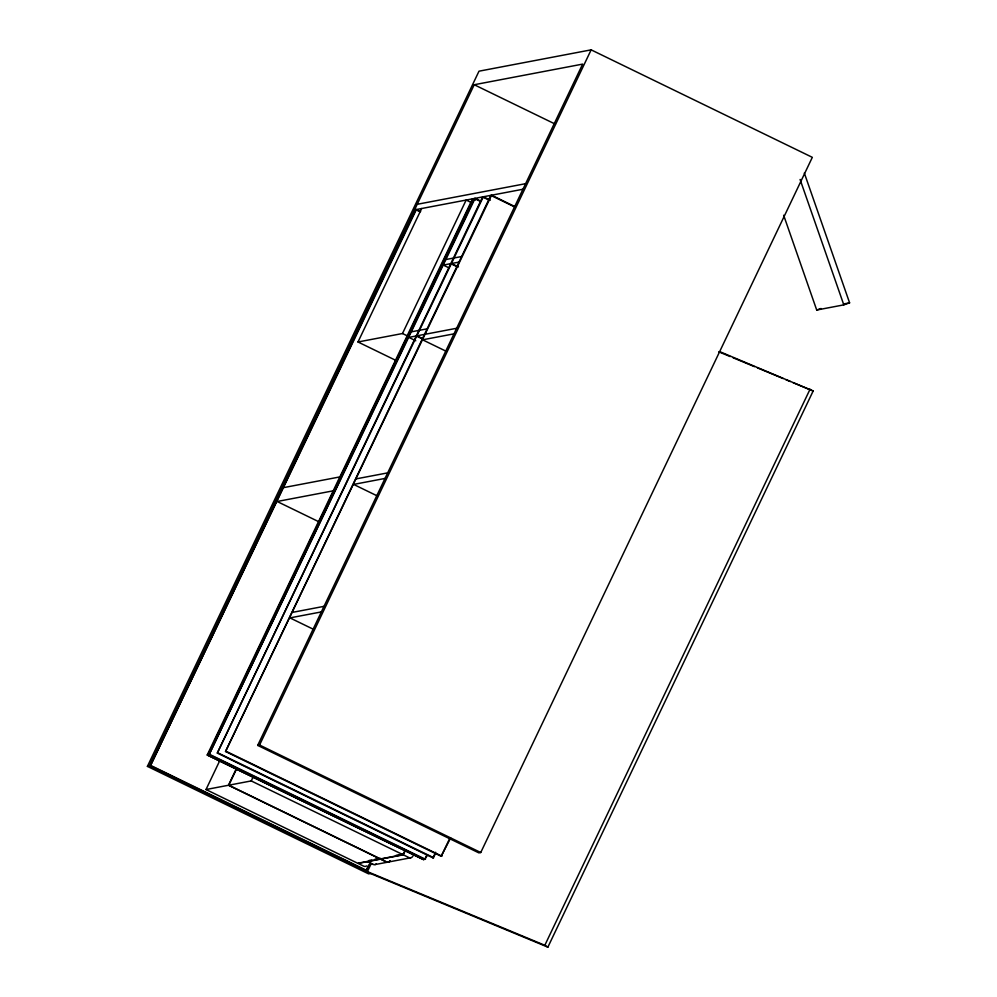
<?xml version="1.0" encoding="UTF-8"?>
<svg xmlns="http://www.w3.org/2000/svg" width="997" height="997" viewBox="0 0 997 997"><rect width="100%" height="100%" fill="white"/><g stroke="black" fill="none" stroke-linecap="round" stroke-linejoin="round"><path stroke-width="1.5" d="M147.406 766.369L478.996 71.186L591.146 49.85L812.331 157.339L480.741 852.522L478.872 852.884L257.687 745.395L582.647 64.107L474.223 84.733L149.276 766.02L147.406 766.369L368.591 873.858L370.46 873.509L547.876 947.15L813.153 390.998L719.946 351.717M369.476 864.848L366.049 870.605L150.397 765.796L415.662 209.657L419.862 211.688M150.397 765.796L416.41 209.507L420.609 211.551M396.706 360.802L357.998 341.983L421.669 208.51M357.998 341.983L402.489 333.521L466.16 200.048L471.681 202.74M207.214 754.991L423.625 859.651L207.214 754.991L472.491 198.839L475.295 200.198M207.962 754.854L473.239 198.702M427.501 855.09L424.747 859.439L209.083 754.642L474.36 198.49L479.956 201.207M209.083 754.642L475.108 198.341L480.704 201.07M435.726 853.519L432.96 857.881L217.309 753.071L482.585 196.92L488.181 199.649M217.309 753.071L483.333 196.783L490.337 200.185M380.144 859.003L357.724 863.265L206.005 789.537L220.013 760.163M450.644 837.916L441.185 856.311L225.534 751.514L490.811 195.362M225.534 751.514L491.558 195.213L515.362 206.79M206.005 789.537L228.438 785.262L236.439 768.488M404.956 850.466L402.95 854.666L380.518 858.928L228.811 785.2L236.812 768.413M257.687 745.395L259.556 745.033L591.146 49.85M228.811 785.2L251.232 780.925L253.238 776.738M366.049 870.605L368.728 864.985M149.276 766.02L370.46 873.509L367.395 871.64L370.747 864.611M405.243 850.753L403.299 854.828L380.866 859.102L386.4 861.782A3.066 3.053 79.2 0 0 390.051 861.022M425.407 858.031L426.753 855.227M432.96 857.881L435.639 852.261M441.185 856.311L449.896 838.053M547.876 947.15L544.823 945.281L810.1 389.129M783.654 215.24L816.705 310.03L821.042 308.497M816.705 310.03L843.811 304.87L849.594 302.839L804.33 173.054M417.195 204.298L525.606 183.685M414.54 209.869L522.964 189.243M445.921 259.519L453.398 258.098M454.146 257.961L461.623 256.541M458.969 262.099L451.504 263.52L458.495 266.922M411.437 331.827L418.914 330.393M419.662 330.256L427.14 328.836M424.485 334.394L417.008 335.815L422.616 338.544M425.233 334.257L456.638 328.275M453.984 333.845L422.591 339.815L446.394 351.38M843.574 303.985L849.594 302.839M283.771 487.583L339.852 476.915M356.265 478.847L387.671 472.877M385.016 478.435L353.611 484.417L377.414 495.983M333.222 490.823L277.141 501.491L319.152 521.905M292.607 612.332L324 606.35M321.358 611.921L289.953 617.891L313.756 629.456M369.002 860.486L371.844 859.95M374.698 859.414L380.729 858.492L375.034 859.576M396.071 855.339L398.925 854.803M400.694 854.703L403.187 853.993M380.493 859.165L358.06 863.439L363.593 866.119A3.066 3.053 79.2 0 0 366.659 865.894M374.997 864.573L387.983 862.106M388.356 862.031L410.789 857.769M718.712 351.804L730.165 356.552M733.019 357.736L754.48 366.647M757.346 367.843L783.106 378.524M785.96 379.72L790.26 381.502M793.114 382.686L813.153 390.998M367.395 871.64L544.823 945.281M474.223 84.733L555.416 124.189M492.206 196.035L514.614 206.927M456.352 266.386L450.756 263.657L443.279 265.077L448.874 267.807M421.868 338.681L416.26 335.964L408.782 337.385L415.786 340.787M402.489 333.521L408.022 336.213M259.556 745.033L480.741 852.522M226.282 751.364L441.933 856.174M218.056 752.934L433.707 857.732M209.831 754.492L425.495 859.302M251.232 780.925L408.832 857.52A3.066 3.053 79.2 0 0 412.92 856.074M228.438 785.262L386.026 861.857A3.066 3.053 79.2 0 0 389.914 860.772M367.507 861.632L373.028 864.324M367.407 861.657L372.94 864.349A3.066 3.053 79.2 0 0 376.318 863.876M151.145 765.659L366.796 870.456M800.08 179.46L843.811 304.87"/></g></svg>
